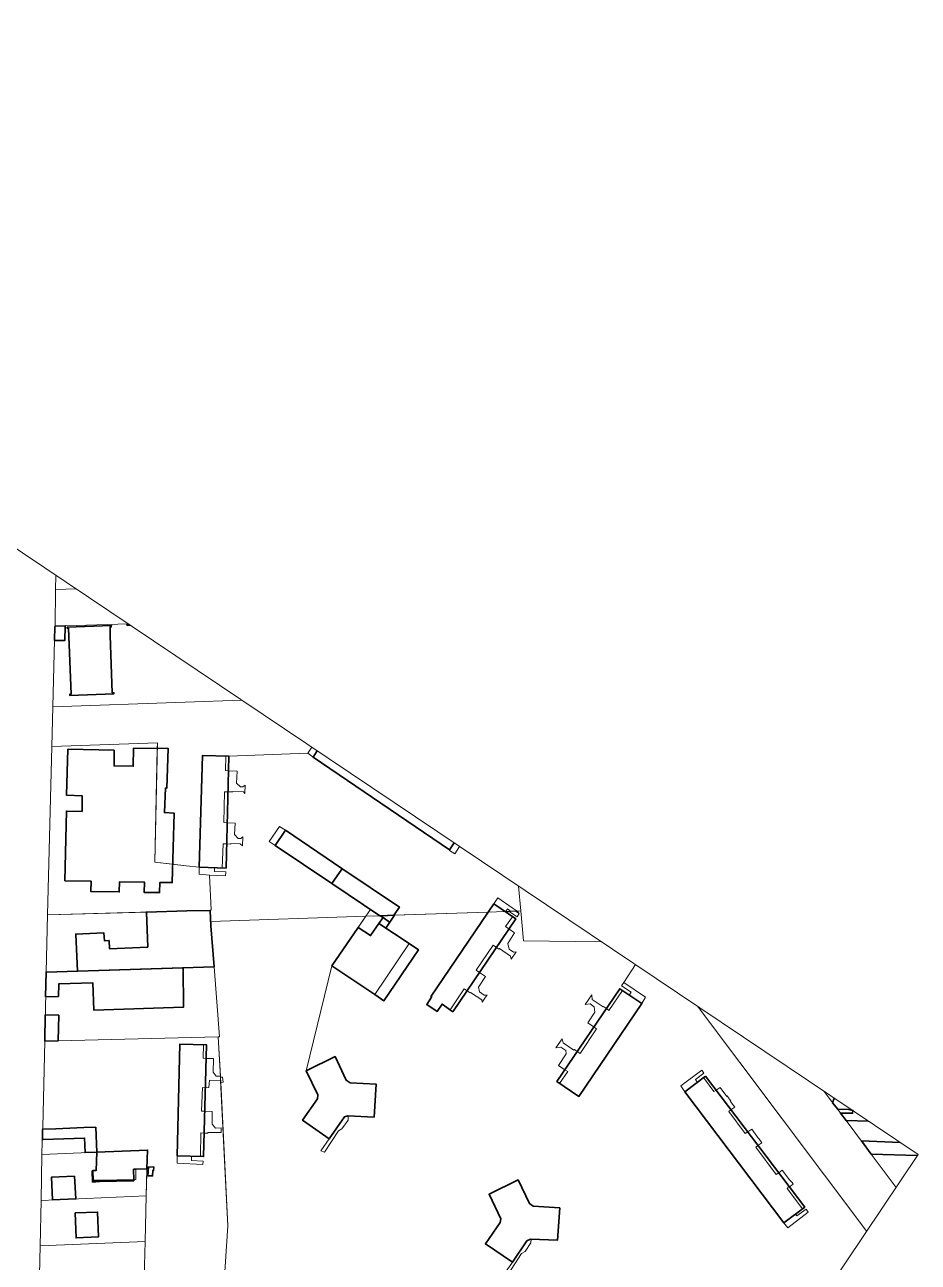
# Model space of a CAD drawing. Extents: x -6460 to -5341, y -3478 to -2628.
# Drawn here: x -5694.8 to -5341.4, y -3117.4 to -2628.1 of the extents above; entities that cross this region are included whole.
import ezdxf

# ---------------------------------------------------------------- set-up
doc = ezdxf.new("R2010")
doc.units = 0
doc.layers.add('Ar1-Site', color=6, linetype='CONTINUOUS', lineweight=18)
doc.layers.add('Ar2-Coupe-Gras', color=7, linetype='CONTINUOUS', lineweight=35)

msp = doc.modelspace()

# ---------------------------------------------------------------- linework, layer by layer
at = {"layer": 'Ar1-Site', "flags": 128}
for points in [[(-5611.74, -3477.55), (-6277.13, -3030.81), (-6006.77, -2628.14), (-5341.39, -3074.88)], [(-5630.75, -2978.51), (-5685.79, -2980.07), (-5684.12, -2913.5), (-5642.38, -2912.05), (-5643.36, -2959.22), (-5630.94, -2960.64), (-5625.78, -2961.25), (-5625.79, -2963.95), (-5621.74, -2964.41), (-5621.12, -2978.06), (-5621.43, -2978.3)], [(-5643.36, -2959.22), (-5642.49, -2914.23), (-5638.16, -2914.28), (-5638.59, -2929.93), (-5639.15, -2929.86), (-5639.56, -2939.66), (-5635.75, -2939.81), (-5636.37, -2960)], [(-5625.78, -2961.25), (-5624.56, -2917.09), (-5615.31, -2917.44), (-5615.47, -2923.05), (-5614.19, -2923.15), (-5610.83, -2923.3), (-5611.09, -2927.94), (-5609.53, -2929.44), (-5608.53, -2929.51), (-5607.59, -2928.79), (-5607.84, -2932.08), (-5608.33, -2931.45), (-5612.59, -2931.3), (-5612.55, -2931.47), (-5614.35, -2931.47), (-5615.81, -2931.39), (-5616.13, -2943.51), (-5614.74, -2943.69), (-5611.66, -2943.8), (-5611.85, -2948.34), (-5610.47, -2949.87), (-5609.39, -2949.84), (-5608.52, -2949.22), (-5608.64, -2952.75), (-5609.68, -2952.05), (-5613.31, -2951.87), (-5613.35, -2952.15), (-5614.91, -2952), (-5616.36, -2951.93), (-5616.7, -2961.62), (-5619.79, -2961.51), (-5619.79, -2962.86), (-5615.25, -2963.05), (-5615.4, -2964.61), (-5621.74, -2964.41), (-5625.79, -2963.95)], [(-5554.42, -2980.43), (-5595.79, -2952.65), (-5598.17, -2951.05), (-5594.03, -2945.11), (-5591.75, -2946.64), (-5546.62, -2977.09), (-5548.88, -2980.24), (-5548.54, -2980.17), (-5552.02, -2985.35), (-5554.71, -2983.54), (-5553.11, -2981.16), (-5554.25, -2980.39)], [(-5507.68, -2973.31), (-5502.05, -2977.24), (-5500.08, -2978.56), (-5500.7, -2978.59), (-5502.67, -2978.62), (-5503.85, -2977.68), (-5503.92, -2977.79), (-5503.99, -2977.89), (-5504.06, -2977.99), (-5504.72, -2978.75), (-5504.89, -2978.79), (-5511.51, -2979.01), (-5509.28, -2975.69)], [(-5685.79, -2980.07), (-5621.43, -2978.3), (-5621.21, -2984.47), (-5619.91, -3000.68), (-5686.38, -3002.68)], [(-5559.97, -2980.62), (-5558.05, -2977.99), (-5554.42, -2980.43)], [(-5534.13, -3012.25), (-5509.28, -2975.69), (-5501.88, -2980.81), (-5504.63, -2984.68), (-5503.29, -2985.58), (-5501.07, -2987.22), (-5503.76, -2991.43), (-5503.24, -2993.58), (-5501.48, -2994.77), (-5500.51, -2994.66), (-5502.46, -2997.57), (-5502.7, -2996.35), (-5507.05, -2993.43), (-5507.29, -2993.57), (-5508.23, -2992.94), (-5509.58, -2992.04), (-5516.26, -3001.99), (-5514.91, -3002.89), (-5512.63, -3004.43), (-5515.31, -3008.64), (-5514.94, -3010.55), (-5513.07, -3011.8), (-5511.89, -3011.84), (-5512.55, -3012.6), (-5513.87, -3014.57), (-5514.05, -3013.7), (-5518.5, -3010.71), (-5518.64, -3010.92), (-5519.89, -3010.08), (-5521.03, -3009.32), (-5526.6, -3017.61), (-5529.74, -3015.35), (-5531.69, -3018.25), (-5535.84, -3015.47), (-5533.89, -3012.57)], [(-5503.85, -2977.68), (-5502.67, -2978.62), (-5502.85, -2978.66), (-5502.95, -2978.59), (-5503.02, -2978.69), (-5503.19, -2978.72), (-5504.37, -2978.69), (-5504.44, -2978.79), (-5504.54, -2978.72), (-5504.72, -2978.75), (-5504.06, -2977.99), (-5503.99, -2977.89), (-5503.92, -2977.79)], [(-5500.08, -2980.81), (-5503.19, -2978.72), (-5500.7, -2978.59), (-5499.25, -2979.57)], [(-5556.4, -3011.59), (-5573.3, -3000.24), (-5562.96, -2985.07), (-5558.02, -2988.24), (-5554.71, -2983.54), (-5552.02, -2985.35), (-5542.82, -2991.37)], [(-5558.02, -2988.24), (-5562.96, -2985.07), (-5559.97, -2980.62), (-5554.42, -2980.43), (-5554.25, -2980.39), (-5553.11, -2981.16), (-5554.71, -2983.54)], [(-5539.09, -2993.88), (-5552.77, -3014.03), (-5556.4, -3011.59), (-5542.82, -2991.37)], [(-5686.38, -3002.68), (-5619.91, -3000.68), (-5617.82, -3028.26), (-5618.27, -3028.26), (-5686.96, -3029.97), (-5686.68, -3017.68)], [(-5453.29, -2999.75), (-5457.81, -3006.79), (-5449.28, -3012.67), (-5450.77, -3015.12), (-5475.59, -3051.86), (-5483.26, -3046.71), (-5480.06, -3041.94), (-5481.16, -3041.35), (-5483.76, -3039.61), (-5480.69, -3035.04), (-5480.86, -3033.73), (-5482.83, -3032.4), (-5484.77, -3032.61), (-5482.23, -3029.05), (-5481.82, -3030.68), (-5477.57, -3033.53), (-5477.43, -3033.32), (-5476.29, -3034.09), (-5475.15, -3034.85), (-5468.61, -3025.11), (-5469.64, -3024.41), (-5472.13, -3022.74), (-5469.28, -3018.49), (-5469.58, -3016.48), (-5471.17, -3015.26), (-5473.18, -3015.57), (-5470.54, -3011.63), (-5470.34, -3013.57), (-5466.09, -3016.42), (-5465.84, -3016.29), (-5464.7, -3017.05), (-5463.73, -3017.85), (-5458.44, -3009.97), (-5455.75, -3011.78), (-5454.98, -3010.64), (-5458.72, -3008.14), (-5457.81, -3006.79), (-5453.29, -2999.75)], [(-5450.77, -3015.12), (-5475.59, -3051.86), (-5483.26, -3046.71), (-5480.06, -3041.94), (-5481.16, -3041.35), (-5483.76, -3039.61), (-5480.69, -3035.04), (-5480.86, -3033.73), (-5482.83, -3032.4), (-5484.77, -3032.61), (-5482.23, -3029.05), (-5481.82, -3030.68), (-5477.57, -3033.53), (-5477.43, -3033.32), (-5476.29, -3034.09), (-5475.15, -3034.85), (-5468.61, -3025.11), (-5469.64, -3024.41), (-5472.13, -3022.74), (-5469.28, -3018.49), (-5469.58, -3016.48), (-5471.17, -3015.26), (-5473.18, -3015.57), (-5470.54, -3011.63), (-5470.34, -3013.57), (-5466.09, -3016.42), (-5465.84, -3016.29), (-5464.7, -3017.05), (-5463.73, -3017.85), (-5458.44, -3009.97), (-5455.75, -3011.78), (-5454.98, -3010.64), (-5458.72, -3008.14), (-5457.81, -3006.79), (-5449.28, -3012.67)], [(-5625.12, -3066.23), (-5625.35, -3075.54), (-5628.89, -3075.43), (-5628.89, -3077.23), (-5624.25, -3077.49), (-5624.36, -3078.77), (-5634.54, -3078.25), (-5634.57, -3075.37), (-5633.45, -3031.15), (-5624.14, -3031.39), (-5624.26, -3036.72), (-5623.15, -3036.86), (-5620.17, -3036.91), (-5620.29, -3042.24), (-5619.09, -3043.8), (-5617.46, -3043.84), (-5617.36, -3045.71), (-5621.72, -3045.49), (-5621.98, -3048.33), (-5623.4, -3048.43), (-5624.57, -3048.39), (-5624.91, -3057.64), (-5623.63, -3057.75), (-5620.66, -3057.79), (-5620.74, -3062.85), (-5619.36, -3064.38), (-5617.14, -3064.21), (-5617.12, -3066.18), (-5622.45, -3066.06), (-5622.48, -3066.34), (-5623.83, -3066.34)], [(-5583.58, -3041.77), (-5572.1, -3036.1), (-5567.66, -3045.39), (-5566.1, -3046.44), (-5555.82, -3047.02), (-5556.59, -3060.04), (-5566.87, -3059.46), (-5566.88, -3061.26), (-5569.35, -3064.71), (-5570.74, -3065.44), (-5576.27, -3073.9), (-5577.73, -3073.38), (-5574.42, -3068.68), (-5584.96, -3061.3), (-5579.08, -3052.77), (-5578.93, -3051.21)], [(-5394.57, -3101.89), (-5433.74, -3050.02), (-5435.29, -3047.63), (-5426.96, -3041.49), (-5426.2, -3042.6), (-5429.57, -3045.15), (-5428.81, -3046.26), (-5426.38, -3044.43), (-5422.24, -3049.92), (-5421.27, -3049.37), (-5419.78, -3048.27), (-5417.09, -3051.88), (-5416.95, -3051.67), (-5415.47, -3053.72), (-5415.61, -3053.92), (-5413.92, -3056.11), (-5415.51, -3057.15), (-5416.38, -3057.77), (-5409.9, -3066.48), (-5408.86, -3065.83), (-5407.26, -3064.79), (-5404.64, -3068.51), (-5404.47, -3068.47), (-5403.23, -3070.21), (-5404.82, -3071.24), (-5405.69, -3071.86), (-5397.62, -3082.7), (-5396.58, -3082.04), (-5395.16, -3081.04), (-5392.33, -3084.89), (-5392.26, -3084.79), (-5391.23, -3085.94), (-5390.85, -3086.49), (-5392.34, -3087.6), (-5392.55, -3087.46), (-5393.28, -3088.32), (-5387.21, -3096.31), (-5389.95, -3098.37), (-5389.36, -3099.07), (-5385.75, -3096.38), (-5384.89, -3097.56), (-5393.02, -3103.84)], [(-5616.56, -3044.3), (-5616.36, -3046.24), (-5617.33, -3046.34), (-5617.46, -3044.29)], [(-5688.04, -3074.82), (-5687.76, -3064.78), (-5687.66, -3064.84), (-5666.77, -3063.98), (-5666.36, -3073.88)], [(-5688.34, -3092.97), (-5688.04, -3074.82), (-5666.36, -3073.88), (-5666.55, -3081.12), (-5667.9, -3081.12), (-5667.74, -3085.14), (-5650.91, -3084.71), (-5650.9, -3080.65), (-5646.53, -3080.43), (-5646.84, -3091.2)], [(-5666.36, -3073.88), (-5646.27, -3073.08), (-5646.53, -3080.43), (-5650.9, -3080.65), (-5650.91, -3084.71), (-5667.74, -3085.14), (-5667.9, -3081.12), (-5666.55, -3081.12)], [(-5496.91, -3113.19), (-5498.37, -3114.02), (-5503.63, -3122.07), (-5504.87, -3121.69), (-5501.85, -3117.4), (-5512.63, -3110.17), (-5506.82, -3101.73), (-5506.57, -3100.24), (-5511.18, -3090.53), (-5499.7, -3084.85), (-5495.16, -3094.22), (-5493.7, -3095.2), (-5483.21, -3095.92), (-5484.12, -3108.7), (-5494.54, -3108.32), (-5494.62, -3109.77)], [(-5688.78, -3110.87), (-5688.34, -3092.97), (-5646.84, -3091.2), (-5647.18, -3109.17)], [(-5689.9, -3167.42), (-5689.48, -3145.29), (-5688.78, -3110.87), (-5647.18, -3109.17), (-5648.75, -3166.17)]]:
    msp.add_lwpolyline(points, close=True, dxfattribs=at)
for points in [[(-5674.53, -2851.2), (-5682.63, -2851.48), (-5682.5, -2845.85)], [(-5653.98, -2865), (-5682.85, -2865.92), (-5682.63, -2851.48), (-5674.53, -2851.2)], [(-5609.13, -2895.12), (-5631.42, -2895.94), (-5683.69, -2897.85), (-5682.92, -2866.02), (-5682.85, -2865.92), (-5653.98, -2865)], [(-5581.32, -2913.79), (-5582.82, -2916.09), (-5614.07, -2917.37), (-5615.31, -2917.44), (-5624.56, -2917.09), (-5625.78, -2961.25), (-5630.94, -2960.64), (-5636.37, -2960), (-5635.75, -2939.81), (-5639.56, -2939.66), (-5639.15, -2929.86), (-5638.59, -2929.93), (-5638.16, -2914.28), (-5642.49, -2914.23), (-5642.38, -2912.05), (-5684.12, -2913.5), (-5683.69, -2897.85), (-5631.42, -2895.94), (-5609.13, -2895.12)], [(-5499.53, -2968.7), (-5498.66, -2978.46), (-5500.08, -2978.56), (-5502.05, -2977.24), (-5507.68, -2973.31), (-5509.28, -2975.69), (-5511.51, -2979.01), (-5548.88, -2980.24), (-5546.62, -2977.09), (-5591.75, -2946.64), (-5594.03, -2945.11), (-5598.17, -2951.05), (-5595.79, -2952.65), (-5558.05, -2977.99), (-5559.97, -2980.62), (-5621.21, -2982.67), (-5621.28, -2982.77), (-5621.43, -2978.3), (-5621.12, -2978.06), (-5621.74, -2964.41), (-5615.4, -2964.61), (-5615.25, -2963.05), (-5619.79, -2962.86), (-5619.79, -2961.51), (-5616.7, -2961.62), (-5615.18, -2961.59), (-5614.91, -2952), (-5613.35, -2952.15), (-5613.31, -2951.87), (-5609.68, -2952.05), (-5608.64, -2952.75), (-5608.52, -2949.22), (-5609.39, -2949.84), (-5610.47, -2949.87), (-5611.85, -2948.34), (-5611.66, -2943.8), (-5614.74, -2943.69), (-5614.35, -2931.47), (-5612.55, -2931.47), (-5612.59, -2931.3), (-5608.33, -2931.45), (-5607.84, -2932.08), (-5607.59, -2928.79), (-5608.53, -2929.51), (-5609.53, -2929.44), (-5611.09, -2927.94), (-5610.83, -2923.3), (-5614.19, -2923.15), (-5614.07, -2917.37), (-5582.82, -2916.09), (-5580.78, -2917.76), (-5526.87, -2954.4), (-5526.84, -2954.58), (-5524.77, -2955.97), (-5522.82, -2953.06)], [(-5522.82, -2953.06), (-5524.77, -2955.97), (-5526.84, -2954.58), (-5526.87, -2954.4), (-5580.78, -2917.76), (-5582.82, -2916.09), (-5581.29, -2913.81)], [(-5466.68, -2990.75), (-5497.59, -2990.31), (-5498.66, -2978.46), (-5499.53, -2968.7)], [(-5618.58, -3165.37), (-5614.47, -3103.01), (-5617.33, -3046.34), (-5616.36, -3046.24), (-5616.56, -3044.3), (-5617.46, -3044.29), (-5618.27, -3028.26), (-5617.82, -3028.26), (-5619.91, -3000.68), (-5621.21, -2982.67), (-5559.97, -2980.62), (-5573.3, -3000.24), (-5583.58, -3041.77), (-5578.93, -3051.21), (-5579.08, -3052.77), (-5584.96, -3061.3), (-5574.42, -3068.68), (-5577.73, -3073.38), (-5576.27, -3073.9), (-5570.74, -3065.44), (-5569.35, -3064.71), (-5566.88, -3061.26), (-5566.87, -3059.46), (-5556.59, -3060.04), (-5555.82, -3047.02), (-5566.1, -3046.44), (-5567.66, -3045.39), (-5572.1, -3036.1), (-5583.58, -3041.77), (-5573.3, -3000.24), (-5552.77, -3014.03), (-5539.09, -2993.88), (-5552.02, -2985.35), (-5548.54, -2980.17), (-5511.51, -2979.01), (-5534.13, -3012.25), (-5533.89, -3012.57), (-5535.84, -3015.47), (-5531.69, -3018.25), (-5529.74, -3015.35), (-5526.6, -3017.61), (-5521.03, -3009.32), (-5519.89, -3010.08), (-5518.64, -3010.92), (-5518.5, -3010.71), (-5514.05, -3013.7), (-5513.87, -3014.57), (-5512.55, -3012.6), (-5511.89, -3011.84), (-5513.07, -3011.8), (-5514.94, -3010.55), (-5515.31, -3008.64), (-5512.63, -3004.43), (-5514.91, -3002.89), (-5516.26, -3001.99), (-5509.58, -2992.04), (-5508.23, -2992.94), (-5507.29, -2993.57), (-5507.05, -2993.43), (-5502.7, -2996.35), (-5502.46, -2997.57), (-5500.51, -2994.66), (-5501.48, -2994.77), (-5503.24, -2993.58), (-5503.76, -2991.43), (-5501.07, -2987.22), (-5503.29, -2985.58), (-5504.63, -2984.68), (-5501.88, -2980.81), (-5504.44, -2978.79), (-5503.19, -2978.72), (-5500.08, -2980.81), (-5499.25, -2979.57), (-5500.08, -2978.56), (-5498.66, -2978.46), (-5497.59, -2990.31), (-5466.68, -2990.75)], [(-5428.73, -3016.23), (-5361.79, -3105.28)], [(-5648.75, -3166.17), (-5647.18, -3109.17), (-5646.84, -3091.2), (-5646.27, -3073.08), (-5666.36, -3073.88), (-5666.77, -3063.98), (-5687.66, -3064.84), (-5687.76, -3064.78), (-5687.73, -3064.05), (-5686.96, -3029.97), (-5618.27, -3028.26), (-5617.46, -3043.84), (-5619.09, -3043.8), (-5620.29, -3042.24), (-5620.17, -3036.91), (-5623.15, -3036.86), (-5624.26, -3036.72), (-5624.14, -3031.39), (-5633.45, -3031.15), (-5634.57, -3075.37), (-5634.54, -3078.25), (-5624.36, -3078.77), (-5624.25, -3077.49), (-5628.89, -3077.23), (-5628.89, -3075.43), (-5625.35, -3075.54), (-5625.12, -3066.23), (-5623.83, -3066.34), (-5622.48, -3066.34), (-5622.45, -3066.06), (-5617.12, -3066.18), (-5617.14, -3064.21), (-5619.36, -3064.38), (-5620.74, -3062.85), (-5620.66, -3057.79), (-5623.63, -3057.75), (-5624.91, -3057.64), (-5624.57, -3048.39), (-5623.4, -3048.43), (-5621.98, -3048.33), (-5621.72, -3045.49), (-5617.36, -3045.71), (-5616.06, -3072.01), (-5614.47, -3103.01), (-5618.58, -3165.37)], [(-5361, -3061.71), (-5369.95, -3061.42), (-5378.64, -3049.86)], [(-5341.71, -3075.36), (-5360.05, -3074.68), (-5369.95, -3061.42), (-5361, -3061.71)], [(-5350.07, -3087.82), (-5360.05, -3074.68), (-5341.71, -3075.36)], [(-5503.63, -3122.07), (-5498.37, -3114.02), (-5496.91, -3113.19), (-5494.62, -3109.77), (-5494.54, -3108.32), (-5484.12, -3108.7), (-5483.21, -3095.92), (-5493.7, -3095.2), (-5495.16, -3094.22), (-5499.7, -3084.85), (-5511.18, -3090.53), (-5506.57, -3100.24), (-5506.82, -3101.73), (-5512.63, -3110.17), (-5501.85, -3117.4), (-5504.87, -3121.69)]]:
    msp.add_lwpolyline(points, dxfattribs=at)
at = {"layer": 'Ar2-Coupe-Gras', "flags": 128}
for points in [[(-5683.01, -2871.53), (-5682.92, -2866.02), (-5682.85, -2865.92), (-5678.84, -2865.76), (-5679.03, -2871.65)], [(-5661.08, -2869.56), (-5660.22, -2892.25), (-5659.6, -2892.22), (-5659.6, -2892.67), (-5677.02, -2893.3), (-5676.95, -2892.75), (-5676.5, -2892.75), (-5677.56, -2866.77), (-5678.01, -2866.77), (-5678.01, -2866.32), (-5660.58, -2865.68), (-5660.65, -2866.24), (-5661.11, -2866.23)], [(-5678.99, -2966.58), (-5678.38, -2939.01), (-5672.15, -2939.14), (-5672.09, -2933.01), (-5678.26, -2932.78), (-5677.78, -2914.6), (-5659.53, -2914.97), (-5659.48, -2921.17), (-5651.9, -2921.3), (-5651.77, -2914.16), (-5638.16, -2914.28), (-5638.59, -2929.93), (-5639.15, -2929.86), (-5639.56, -2939.66), (-5635.75, -2939.81), (-5636.46, -2967.31), (-5641.42, -2967.29), (-5641.53, -2971.28), (-5647.56, -2971.29), (-5647.48, -2967.13), (-5657.31, -2967), (-5657.43, -2970.98), (-5668.72, -2970.77), (-5668.6, -2966.79)], [(-5625.78, -2961.25), (-5624.56, -2917.09), (-5614.07, -2917.37), (-5615.18, -2961.59)], [(-5573.4, -2967.69), (-5595.79, -2952.65), (-5591.75, -2946.64), (-5569.36, -2961.68), (-5569.39, -2961.95)], [(-5554.42, -2980.43), (-5573.4, -2967.69), (-5569.39, -2961.95), (-5569.36, -2961.68), (-5546.62, -2977.09), (-5548.88, -2980.24), (-5551.03, -2980.3), (-5554.25, -2980.39)], [(-5619.91, -3000.68), (-5673.95, -3002.31), (-5674.66, -2987.69), (-5663.51, -2987.2), (-5663.35, -2990.32), (-5661.48, -2990.22), (-5661.38, -2993.45), (-5646.21, -2992.8), (-5646.68, -2978.95), (-5630.75, -2978.51), (-5621.43, -2978.3), (-5621.21, -2984.47)], [(-5525.46, -3018.38), (-5500.64, -2981.64), (-5509.28, -2975.69), (-5534.13, -3012.25), (-5533.89, -3012.57), (-5535.84, -3015.47), (-5531.69, -3018.25), (-5529.74, -3015.35)], [(-5573.3, -3000.24), (-5556.4, -3011.59), (-5552.77, -3014.03), (-5539.09, -2993.88), (-5542.82, -2991.37), (-5554.71, -2983.54), (-5558.02, -2988.24), (-5562.96, -2985.07)], [(-5552.02, -2985.35), (-5554.71, -2983.54), (-5553.11, -2981.16), (-5550.52, -2982.9), (-5550.41, -2982.97)], [(-5554.25, -2980.39), (-5548.54, -2980.17), (-5550.41, -2982.97), (-5550.52, -2982.9), (-5553.11, -2981.16)], [(-5681.43, -3012.32), (-5686.62, -3012.45), (-5686.38, -3002.68), (-5632.18, -3001.02), (-5632.09, -3016.57), (-5667.49, -3017.77), (-5667.9, -3006.97), (-5681.41, -3007.37)], [(-5450.77, -3015.12), (-5475.59, -3051.86), (-5484.3, -3046.01), (-5459.48, -3009.28)], [(-5681.31, -3019.77), (-5686.75, -3019.58), (-5686.96, -3029.97), (-5681.66, -3029.92)], [(-5634.57, -3075.37), (-5633.45, -3031.15), (-5622.96, -3031.43), (-5624.07, -3075.65)], [(-5556.59, -3060.04), (-5567.05, -3059.49), (-5568.4, -3059.94), (-5574.42, -3068.68), (-5584.96, -3061.3), (-5579.08, -3052.77), (-5578.93, -3051.21), (-5583.58, -3041.77), (-5572.1, -3036.1), (-5567.66, -3045.39), (-5566.1, -3046.44), (-5555.82, -3047.02)], [(-5425.51, -3043.81), (-5386.27, -3095.58), (-5394.57, -3101.89), (-5433.74, -3050.02)], [(-5666.77, -3063.98), (-5666.36, -3073.88), (-5671, -3074.08), (-5671.15, -3068.26), (-5671.22, -3068.36), (-5687.5, -3068.86), (-5687.85, -3068.93), (-5687.88, -3068.76), (-5687.76, -3064.78), (-5687.66, -3064.84), (-5682.57, -3064.65), (-5671.42, -3064.17)], [(-5666.36, -3073.88), (-5646.27, -3073.08), (-5646.53, -3080.43), (-5650.9, -3080.65), (-5651.8, -3080.65), (-5651.71, -3084.77), (-5665.32, -3085.11), (-5667.74, -3085.14), (-5667.87, -3081.29), (-5667.9, -3081.12), (-5666.55, -3081.12)], [(-5665.32, -3085.56), (-5667.99, -3085.72), (-5668.15, -3081.26), (-5667.87, -3081.29), (-5667.74, -3085.14), (-5665.32, -3085.11), (-5651.71, -3084.77), (-5651.71, -3085.22)], [(-5646.16, -3083.23), (-5645.94, -3079.77), (-5643.79, -3079.71), (-5643.94, -3081.27), (-5644.21, -3081.23), (-5644.26, -3083.31)], [(-5675.11, -3083.35), (-5674.69, -3092.35), (-5683.8, -3092.7), (-5684.29, -3083.8)], [(-5499.7, -3084.85), (-5495.16, -3094.22), (-5493.7, -3095.2), (-5483.21, -3095.92), (-5484.12, -3108.7), (-5494.82, -3108.28), (-5496.21, -3109.01), (-5501.85, -3117.4), (-5512.63, -3110.17), (-5506.82, -3101.73), (-5506.57, -3100.24), (-5511.18, -3090.53)], [(-5674.95, -3097.89), (-5674.54, -3107.8), (-5665.7, -3107.41), (-5666.02, -3097.58)]]:
    msp.add_lwpolyline(points, close=True, dxfattribs=at)
for points in [[(-5653.1, -2865.59), (-5654.38, -2865.63), (-5654.42, -2865.01), (-5653.99, -2865)], [(-5525.03, -2951.58), (-5526.87, -2954.4), (-5580.78, -2917.76), (-5579.11, -2915.27)], [(-5361.08, -3061.66), (-5369.95, -3061.42), (-5372.16, -3058.43), (-5367.38, -3058.48), (-5367.23, -3057.37), (-5368.93, -3056.99), (-5373.26, -3056.94), (-5375.29, -3054.37), (-5374.69, -3052.51)], [(-5341.65, -3075.28), (-5360.05, -3074.68), (-5363.88, -3069.4), (-5348.57, -3070.06)]]:
    msp.add_lwpolyline(points, dxfattribs=at)

doc.saveas('drawing.dxf')
